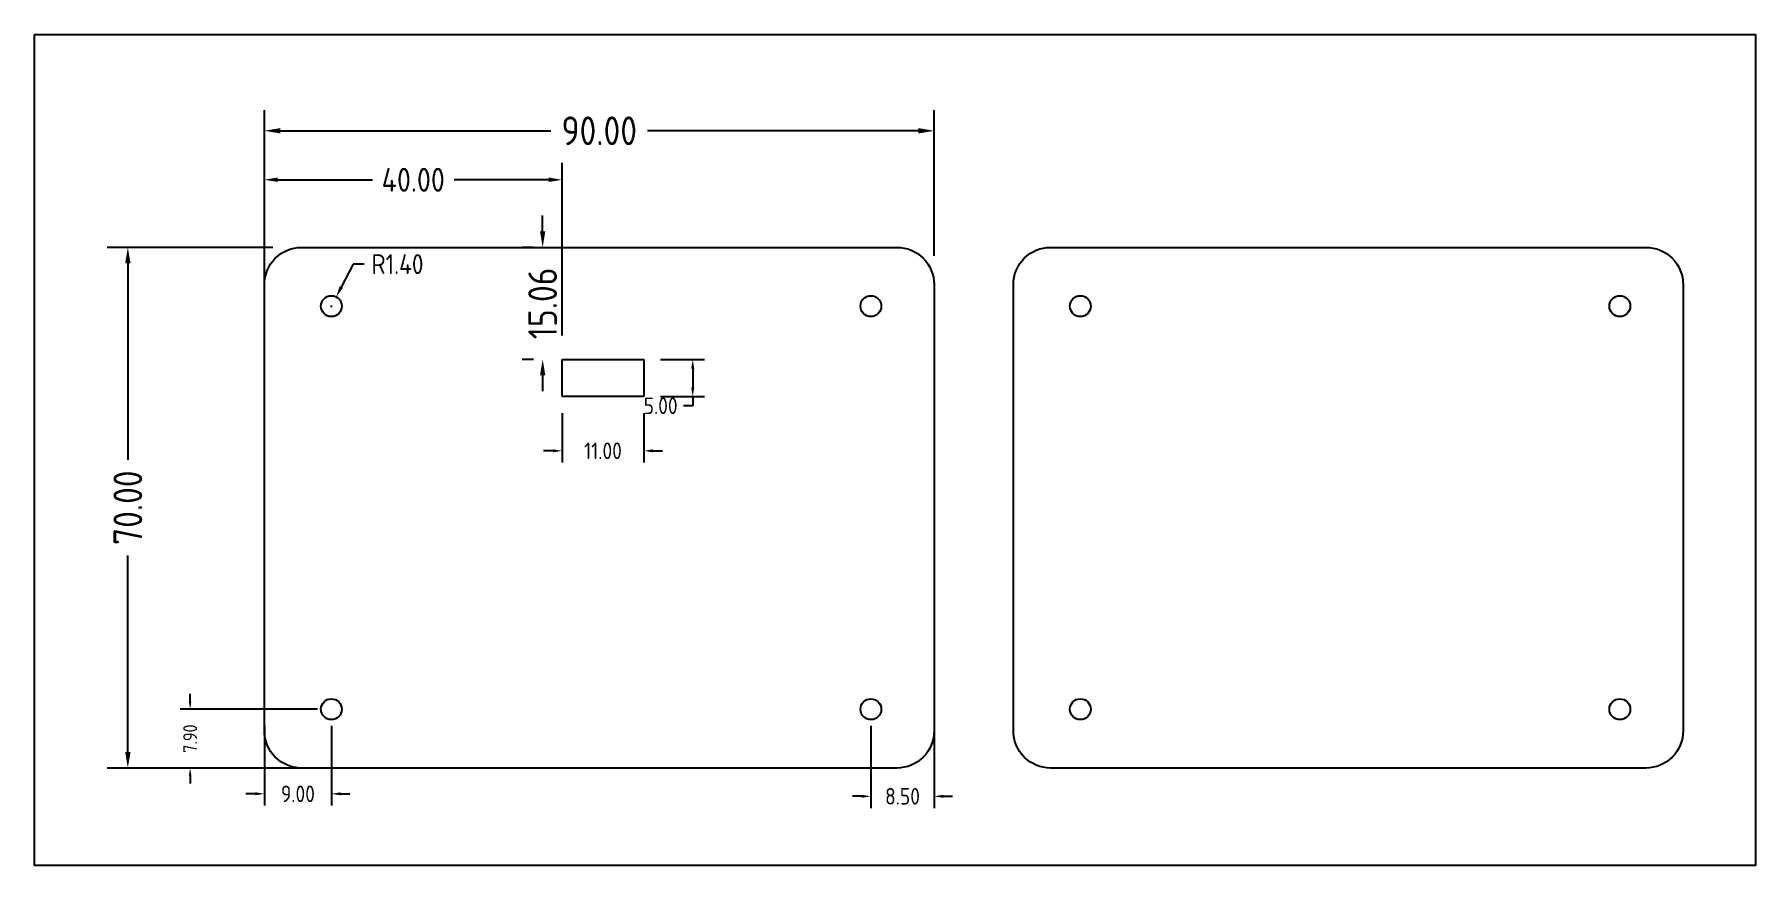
# Model space of a CAD drawing. Header units: millimetres. Extents: x 216 to 447, y 129 to 241.
import ezdxf

# ---------------------------------------------------------------- set-up
doc = ezdxf.new("R2010")
doc.units = ezdxf.units.MM
doc.styles.get("Standard").update_dxf_attribs({"font": 'gbenor.shx', "bigfont": 'gbcbig.shx'})
doc.dimstyles.new('Standard-0-0', dxfattribs={"dimtxt": 0.18, "dimasz": 0.18, "dimexe": 0.18, "dimexo": 0.0625, "dimgap": 0.09, "dimtad": 0, "dimtoh": 1, "dimdec": 4, "dimzin": 0, "dimdsep": 46, "dimtxsty": 'Standard', "dimsah": 1, "dimcen": 0.09, "dimadec": 0, "dimazin": 0, "dimtfac": 1, "dimtdec": 4, "dimtofl": 0, "dimtmove": 0, "dimatfit": 3, "dimfxl": 1, "dimtolj": 1, "dimtzin": 0, "dimarcsym": 0})

# ---------------------------------------------------------------- blocks, each defined once
blk = doc.blocks.new('*D24')
at = {"color": 3, "lineweight": -2}
for p, q in [((248.13, 212.27), (225.88, 212.27)), ((228.64, 210.13), (228.64, 183.71)), ((228.64, 144.42), (228.64, 170.84)), ((248.13, 142.27), (225.88, 142.27))]:
    blk.add_line(p, q, dxfattribs=at)
at = {"color": 3}
for points in [[(229, 210.13), (228.28, 210.13), (228.64, 212.27)], [(228.28, 144.42), (229, 144.42), (228.64, 142.27)]]:
    blk.add_solid(points, dxfattribs=at)
at = {"layer": 'Defpoints', "color": 0}
for p in [(251.99, 212.27), (228.64, 142.27), (251.99, 142.27)]:
    blk.add_point(p, dxfattribs=at)
at = {"color": 3, "insert": (228.64, 177.27), "char_height": 3.859, "attachment_point": 5, "rotation": 90}
blk.add_mtext('\\A1;70.00', dxfattribs=at)
blk = doc.blocks.new('*D25')
at = {"color": 3, "lineweight": -2}
for p, q in [((246.99, 211.13), (246.99, 230.71)), ((336.99, 211.13), (336.99, 230.71)), ((249.14, 227.95), (285.49, 227.95)), ((334.85, 227.95), (298.49, 227.95))]:
    blk.add_line(p, q, dxfattribs=at)
at = {"color": 3}
for points in [[(249.14, 228.31), (249.14, 227.59), (246.99, 227.95)], [(334.85, 227.59), (334.85, 228.31), (336.99, 227.95)]]:
    blk.add_solid(points, dxfattribs=at)
at = {"layer": 'Defpoints', "color": 0}
for p in [(336.99, 227.95), (246.99, 207.27), (336.99, 207.27)]:
    blk.add_point(p, dxfattribs=at)
at = {"color": 3, "insert": (291.99, 227.95), "char_height": 3.859, "attachment_point": 5}
blk.add_mtext('\\A1;90.00', dxfattribs=at)
blk = doc.blocks.new('*D26')
at = {"color": 3, "lineweight": -2}
for p, q in [((284.38, 214.42), (284.38, 216.56)), ((283.13, 212.27), (281.63, 212.27)), ((283.13, 197.21), (281.63, 197.21)), ((284.38, 195.07), (284.38, 192.93))]:
    blk.add_line(p, q, dxfattribs=at)
at = {"color": 3}
for points in [[(284.03, 214.42), (284.74, 214.42), (284.38, 212.27)], [(284.74, 195.07), (284.03, 195.07), (284.38, 197.21)]]:
    blk.add_solid(points, dxfattribs=at)
at = {"layer": 'Defpoints', "color": 0}
for p in [(284.38, 212.27), (286.99, 212.27), (286.99, 197.21)]:
    blk.add_point(p, dxfattribs=at)
at = {"color": 3, "insert": (284.38, 204.74), "char_height": 3.859, "attachment_point": 5, "rotation": 90}
blk.add_mtext('\\A1;15.06', dxfattribs=at)
blk = doc.blocks.new('*D27')
at = {"color": 3, "lineweight": -2}
for p, q in [((246.99, 200.43), (246.99, 223.66)), ((286.99, 200.43), (286.99, 223.66)), ((248.78, 221.36), (261.5, 221.36)), ((285.2, 221.36), (272.49, 221.36))]:
    blk.add_line(p, q, dxfattribs=at)
at = {"color": 3}
for points in [[(248.78, 221.66), (248.78, 221.07), (246.99, 221.36)], [(285.2, 221.07), (285.2, 221.66), (286.99, 221.36)]]:
    blk.add_solid(points, dxfattribs=at)
at = {"layer": 'Defpoints', "color": 0}
for p in [(286.99, 221.36), (246.99, 197.21), (286.99, 197.21)]:
    blk.add_point(p, dxfattribs=at)
at = {"color": 3, "insert": (266.99, 221.36), "char_height": 3.216, "attachment_point": 5}
blk.add_mtext('\\A1;40.00', dxfattribs=at)
blk = doc.blocks.new('*D28')
at = {"color": 3, "lineweight": -2}
for p, q in [((258.92, 210.02), (257.32, 206.94)), ((260.41, 210.02), (258.92, 210.02))]:
    blk.add_line(p, q, dxfattribs=at)
at = {"color": 3}
for p, q in [((255.9, 204.37), (256.08, 204.37)), ((255.99, 204.28), (255.99, 204.46))]:
    blk.add_line(p, q, dxfattribs=at)
blk.add_solid([(257.1, 207.05), (257.54, 206.82), (256.64, 205.61)], dxfattribs=at)
at = {"layer": 'Defpoints', "color": 0}
for p in [(255.99, 204.37), (256.64, 205.61)]:
    blk.add_point(p, dxfattribs=at)
at = {"color": 3, "insert": (264.88, 210.02), "char_height": 2.68, "attachment_point": 5}
blk.add_mtext('\\A1;R1.40', dxfattribs=at)
blk = doc.blocks.new('*D29')
at = {"color": 3, "lineweight": -2}
for p, q in [((300.22, 197.21), (306.15, 197.21)), ((304.55, 195.97), (304.55, 193.45)), ((300.22, 192.21), (306.15, 192.21)), ((304.55, 192.21), (304.55, 190.97)), ((304.55, 190.97), (303.31, 190.97))]:
    blk.add_line(p, q, dxfattribs=at)
at = {"color": 3}
for points in [[(304.76, 195.97), (304.35, 195.97), (304.55, 197.21)], [(304.35, 193.45), (304.76, 193.45), (304.55, 192.21)]]:
    blk.add_solid(points, dxfattribs=at)
at = {"layer": 'Defpoints', "color": 0}
for p in [(297.99, 197.21), (297.99, 192.21), (304.55, 192.21)]:
    blk.add_point(p, dxfattribs=at)
at = {"color": 3, "insert": (300.24, 190.97), "char_height": 2.233, "attachment_point": 5}
blk.add_mtext('\\A1;5.00', dxfattribs=at)
blk = doc.blocks.new('*D30')
at = {"color": 3, "lineweight": -2}
for p, q in [((286.99, 189.98), (286.99, 183.33)), ((297.99, 189.98), (297.99, 183.33)), ((285.75, 184.92), (284.51, 184.92)), ((299.23, 184.92), (300.47, 184.92))]:
    blk.add_line(p, q, dxfattribs=at)
at = {"color": 3}
for points in [[(285.75, 184.71), (285.75, 185.13), (286.99, 184.92)], [(299.23, 185.13), (299.23, 184.71), (297.99, 184.92)]]:
    blk.add_solid(points, dxfattribs=at)
at = {"layer": 'Defpoints', "color": 0}
for p in [(286.99, 192.21), (297.99, 192.21), (297.99, 184.92)]:
    blk.add_point(p, dxfattribs=at)
at = {"color": 3, "insert": (292.49, 184.92), "char_height": 2.233, "attachment_point": 5}
blk.add_mtext('\\A1;11.00', dxfattribs=at)
blk = doc.blocks.new('*D31')
at = {"color": 3, "lineweight": -2}
for p, q in [((246.99, 147.94), (246.99, 137.21)), ((255.99, 147.94), (255.99, 137.21)), ((245.75, 138.8), (244.51, 138.8)), ((257.23, 138.8), (258.47, 138.8))]:
    blk.add_line(p, q, dxfattribs=at)
at = {"color": 3}
for points in [[(245.75, 138.6), (245.75, 139.01), (246.99, 138.8)], [(257.23, 139.01), (257.23, 138.6), (255.99, 138.8)]]:
    blk.add_solid(points, dxfattribs=at)
at = {"layer": 'Defpoints', "color": 0}
for p in [(246.99, 150.17), (255.99, 150.17), (246.99, 138.8)]:
    blk.add_point(p, dxfattribs=at)
at = {"color": 3, "insert": (251.49, 138.8), "char_height": 2.233, "attachment_point": 5}
blk.add_mtext('\\A1;9.00', dxfattribs=at)
blk = doc.blocks.new('*D32')
at = {"color": 3, "lineweight": -2}
for p, q in [((237.01, 151.21), (237.01, 152.24)), ((254.13, 150.17), (235.68, 150.17)), ((254.13, 142.27), (235.68, 142.27)), ((237.01, 141.24), (237.01, 140.2))]:
    blk.add_line(p, q, dxfattribs=at)
at = {"color": 3}
for points in [[(236.83, 151.21), (237.18, 151.21), (237.01, 150.17)], [(237.18, 141.24), (236.83, 141.24), (237.01, 142.27)]]:
    blk.add_solid(points, dxfattribs=at)
at = {"layer": 'Defpoints', "color": 0}
for p in [(255.99, 150.17), (237.01, 142.27), (255.99, 142.27)]:
    blk.add_point(p, dxfattribs=at)
at = {"color": 3, "insert": (237.01, 146.22), "char_height": 1.861, "attachment_point": 5, "rotation": 90}
blk.add_mtext('\\A1;7.90', dxfattribs=at)
blk = doc.blocks.new('*D33')
at = {"color": 3, "lineweight": -2}
for p, q in [((328.49, 147.94), (328.49, 136.87)), ((336.99, 147.94), (336.99, 136.87)), ((327.25, 138.47), (326.01, 138.47)), ((338.23, 138.47), (339.47, 138.47))]:
    blk.add_line(p, q, dxfattribs=at)
at = {"color": 3}
for points in [[(327.25, 138.26), (327.25, 138.67), (328.49, 138.47)], [(338.23, 138.67), (338.23, 138.26), (336.99, 138.47)]]:
    blk.add_solid(points, dxfattribs=at)
at = {"layer": 'Defpoints', "color": 0}
for p in [(328.49, 150.17), (336.99, 150.17), (336.99, 138.47)]:
    blk.add_point(p, dxfattribs=at)
at = {"color": 3, "insert": (332.74, 138.47), "char_height": 2.233, "attachment_point": 5}
blk.add_mtext('\\A1;8.50', dxfattribs=at)

msp = doc.modelspace()

# ---------------------------------------------------------------- linework, layer by layer
for p, q in [((286.991, 197.214), (297.991, 197.214)), ((286.991, 192.214), (286.991, 197.214)), ((297.991, 197.214), (297.991, 192.214)), ((297.991, 192.214), (286.991, 192.214))]:
    msp.add_line(p, q)
msp.add_lwpolyline([(216.085, 240.908), (447.373, 240.908), (447.373, 129.15), (216.085, 129.15), (216.085, 240.908)], close=True)
for points in [[(251.991, 212.272), (331.991, 212.272, -0.4142136), (336.991, 207.272), (336.991, 147.272, -0.4142136), (331.991, 142.272), (251.991, 142.272, -0.4142136), (246.991, 147.272), (246.991, 207.272, -0.4142136)], [(352.633, 212.272), (432.633, 212.272, -0.4142136), (437.633, 207.272), (437.633, 147.272, -0.4142136), (432.633, 142.272), (352.633, 142.272, -0.4142136), (347.633, 147.272), (347.633, 207.272, -0.4142136)]]:
    msp.add_lwpolyline(points, format="xyb", close=True)
for centre in [(255.991, 204.372), (328.491, 204.372), (356.633, 204.372), (429.133, 204.372), (255.991, 150.172), (328.491, 150.172), (356.633, 150.172), (429.133, 150.172)]:
    msp.add_circle(centre, 1.4)

# ---------------------------------------------------------------- dimensions: what is measured, and where the dimension line sits
for base, p1, p2, override, picture, middle in [((336.991, 227.949), (246.991, 207.272), (336.991, 207.272), {"dimtxt": 3.85926, "dimasz": 2.144034, "dimexe": 2.756615, "dimexo": 3.85926, "dimgap": 1.92963, "dimtad": 0, "dimdec": 2, "dimclrd": 3, "dimclre": 3, "dimclrt": 3}, '*D25', (291.991, 227.949)), ((286.991, 221.364), (246.991, 197.214), (286.991, 197.214), {"dimtxt": 3.21605, "dimasz": 1.786695, "dimexe": 2.297179, "dimexo": 3.21605, "dimgap": 1.608025, "dimtad": 0, "dimdec": 2, "dimclrd": 3, "dimclre": 3, "dimclrt": 3}, '*D27', (266.991, 221.364)), ((297.991, 184.921), (286.991, 192.214), (297.991, 192.214), {"dimtxt": 2.233368, "dimasz": 1.24076, "dimexe": 1.595263, "dimexo": 2.233368, "dimgap": 1.116684, "dimtad": 0, "dimdec": 2, "dimclrd": 3, "dimclre": 3, "dimclrt": 3}, '*D30', (292.491, 184.921))]:
    dim = msp.add_linear_dim(base=base, p1=p1, p2=p2, dimstyle='Standard-0-0', override=override)
    dim.commit()
    dim.dimension.update_dxf_attribs({"geometry": picture, "text_midpoint": middle})
for base, p1, p2, picture, middle in [((284.384, 212.272), (286.991, 197.214), (286.991, 212.272), '*D26', (284.384, 204.743)), ((228.639, 142.272), (251.991, 212.272), (251.991, 142.272), '*D24', (228.639, 177.272))]:
    dim = msp.add_linear_dim(base=base, p1=p1, p2=p2, angle=90, dimstyle='Standard-0-0', override={"dimtxt": 3.85926, "dimasz": 2.144034, "dimexe": 2.756615, "dimexo": 3.85926, "dimgap": 1.92963, "dimtad": 0, "dimdec": 2, "dimclrd": 3, "dimclre": 3, "dimclrt": 3})
    dim.commit()
    dim.dimension.update_dxf_attribs({"geometry": picture, "text_midpoint": middle})
dim = msp.add_radius_dim(center=(255.991, 204.372), mpoint=(256.637, 205.614), dimstyle='Standard-0-0', override={"dimtxt": 2.680042, "dimasz": 1.488912, "dimexe": 1.914316, "dimexo": 2.680042, "dimgap": 1.340021, "dimtad": 0, "dimdec": 2, "dimclrd": 3, "dimclre": 3, "dimclrt": 3})
dim.commit()
dim.dimension.update_dxf_attribs({"geometry": '*D28', "text_midpoint": (264.88, 210.016), "dimtype": 164})
for p1, p2, distance, override, picture, middle in [((297.991, 197.214), (297.991, 192.214), 6.561, {"dimtxt": 2.233368, "dimasz": 1.24076, "dimexe": 1.595263, "dimexo": 2.233368, "dimgap": 1.116684, "dimtad": 0, "dimdec": 2, "dimclrd": 3, "dimclre": 3, "dimclrt": 3}, '*D29', (300.24, 190.973)), ((255.991, 150.172), (255.991, 142.272), -18.984, {"dimtxt": 1.86114, "dimasz": 1.033967, "dimexe": 1.329386, "dimexo": 1.86114, "dimgap": 0.93057, "dimtad": 0, "dimdec": 2, "dimclrd": 3, "dimclre": 3, "dimclrt": 3}, '*D32', (237.007, 146.222)), ((255.991, 150.172), (246.991, 150.172), 11.369, {"dimtxt": 2.233368, "dimasz": 1.24076, "dimexe": 1.595263, "dimexo": 2.233368, "dimgap": 1.116684, "dimtad": 0, "dimdec": 2, "dimclrd": 3, "dimclre": 3, "dimclrt": 3}, '*D31', (251.491, 138.803)), ((328.491, 150.172), (336.991, 150.172), -11.705, {"dimtxt": 2.233368, "dimasz": 1.24076, "dimexe": 1.595263, "dimexo": 2.233368, "dimgap": 1.116684, "dimtad": 0, "dimdec": 2, "dimclrd": 3, "dimclre": 3, "dimclrt": 3}, '*D33', (332.741, 138.467))]:
    dim = msp.add_aligned_dim(p1=p1, p2=p2, distance=distance, dimstyle='Standard-0-0', override=override)
    dim.commit()
    dim.dimension.update_dxf_attribs({"geometry": picture, "text_midpoint": middle})

doc.saveas('drawing.dxf')
